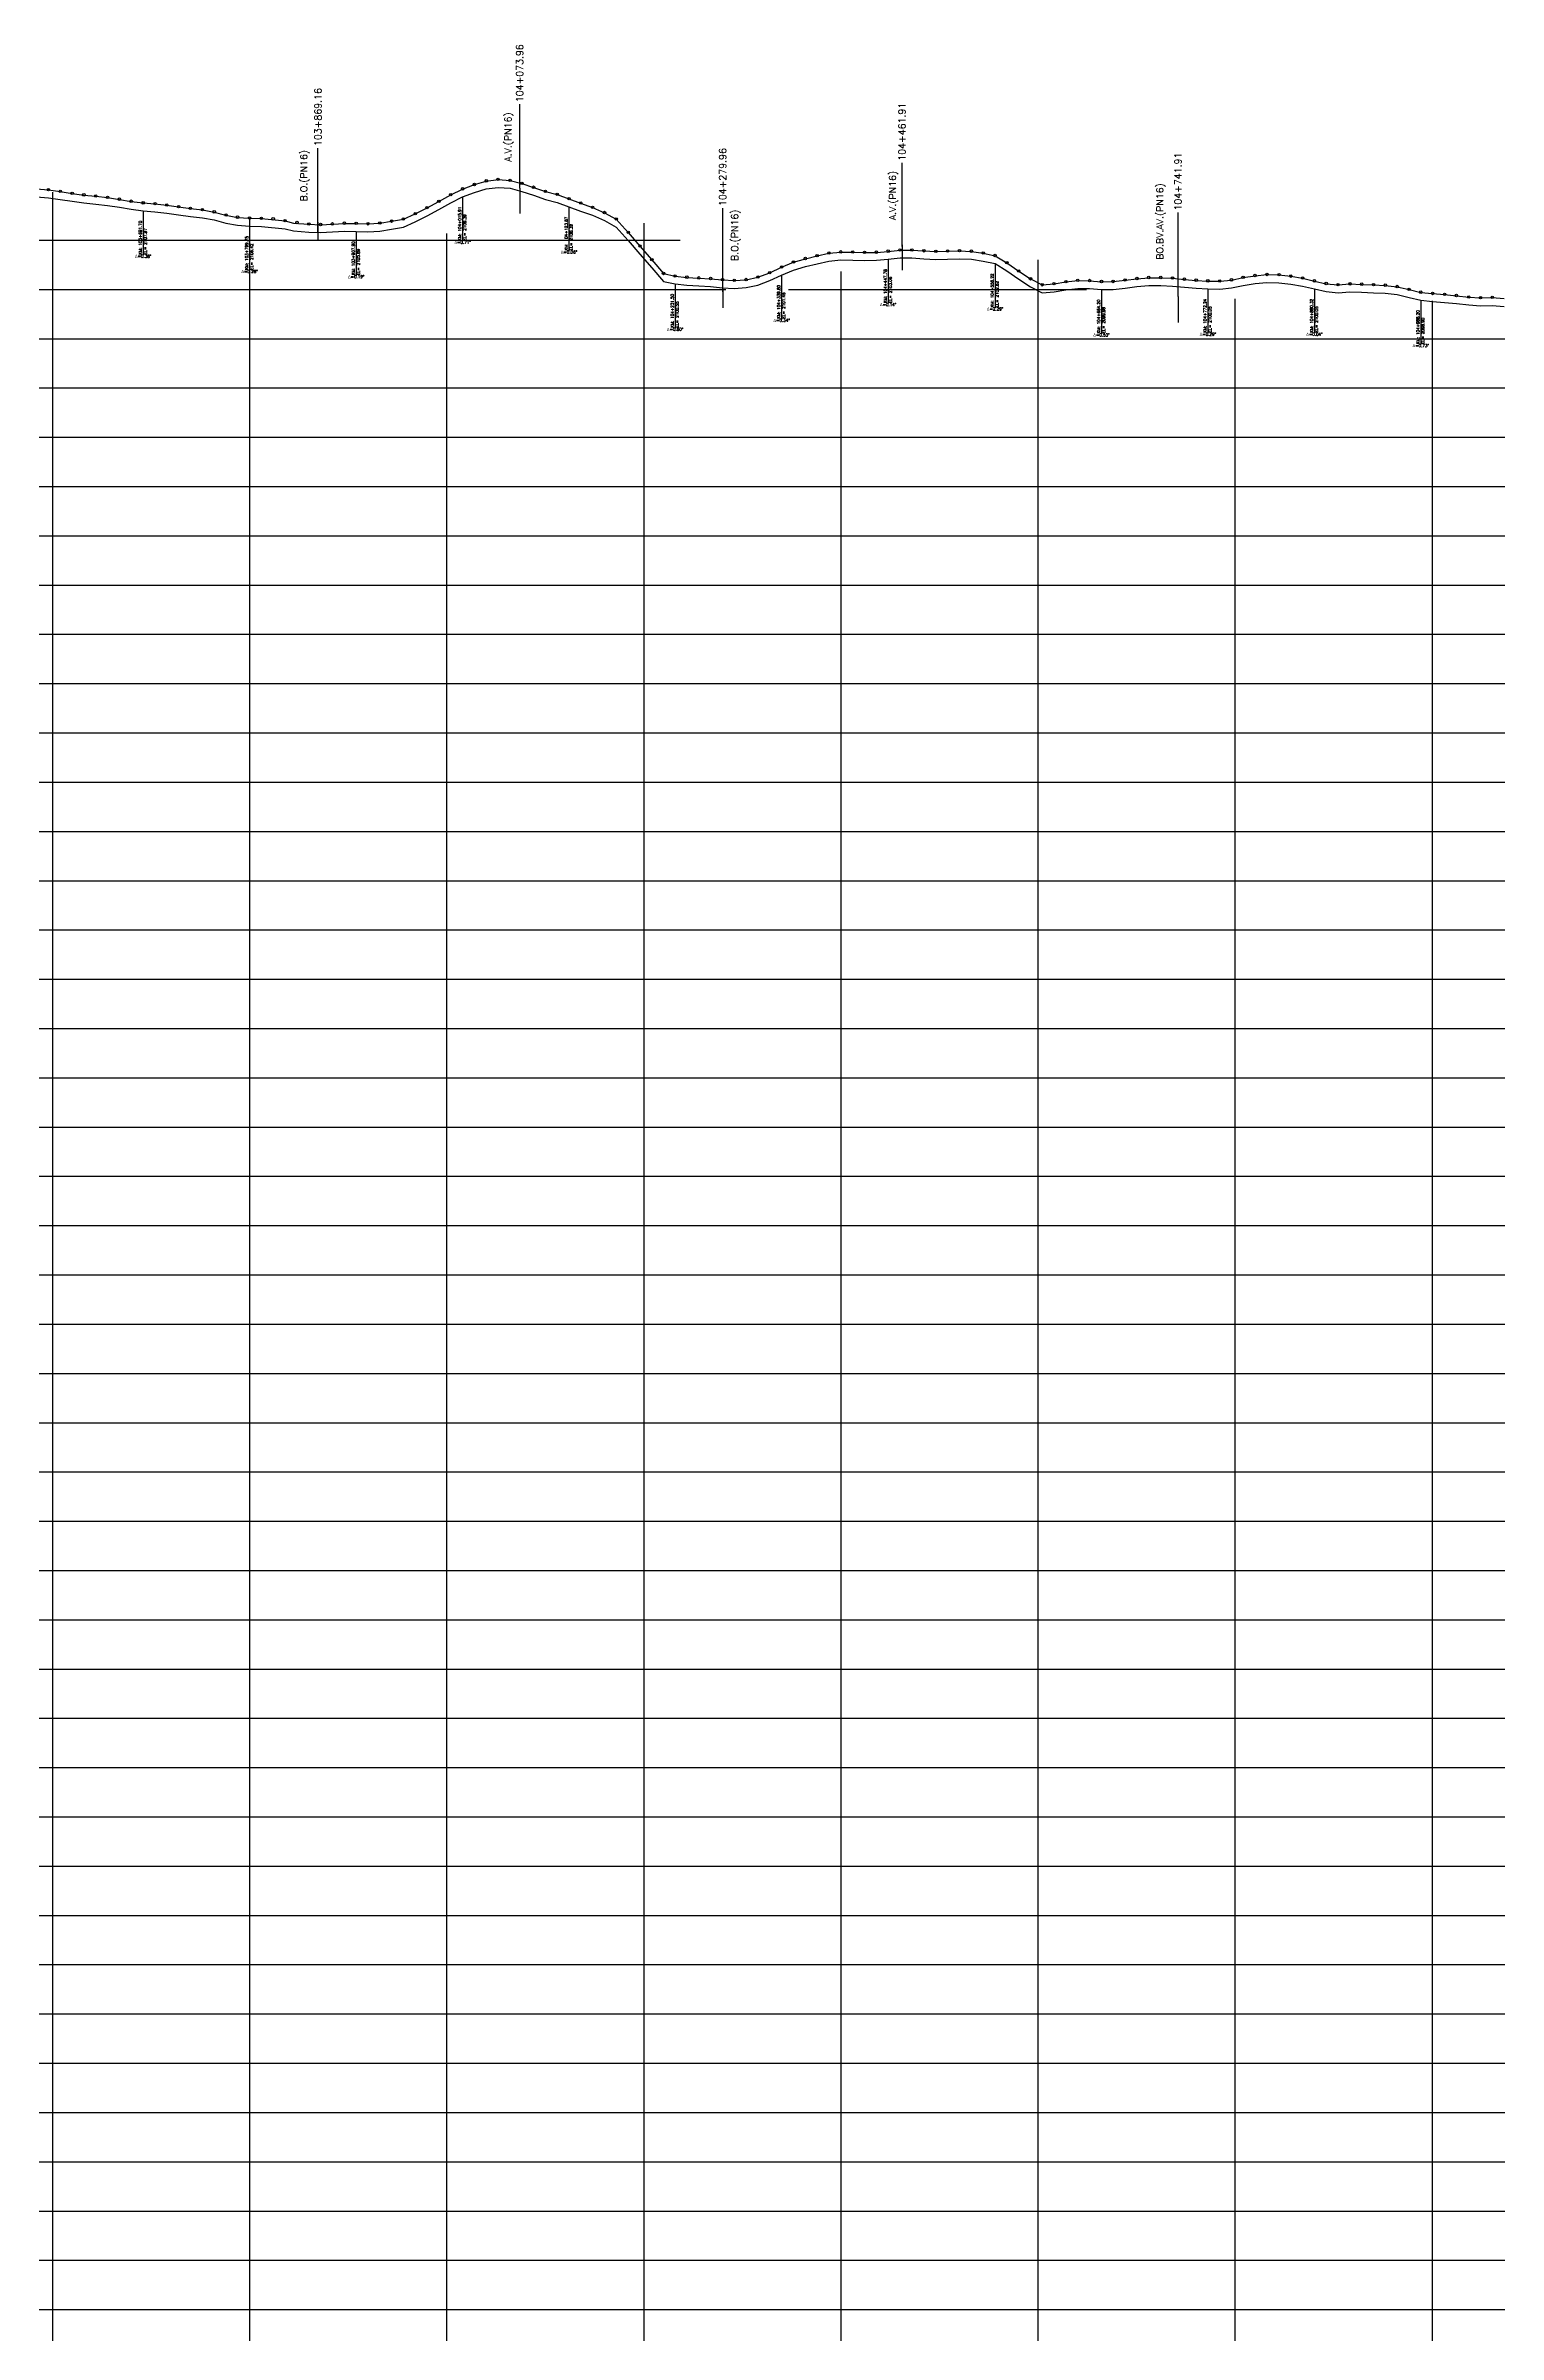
# Model space of a CAD drawing. Header units: metres. Extents: x 575895 to 634487, y 3214622 to 3222739.
# Drawn here: x 605196 to 606670, y 3217661 to 3219983 of the extents above; entities that cross this region are included whole.
import ezdxf

# ---------------------------------------------------------------- set-up
doc = ezdxf.new("R2010")
doc.units = ezdxf.units.M
for name, color, linetype in [('1405-05-17--km 74+000-133+000', 150, 'Continuous'), ('C-ROAD-PROF-GRID-MAJR', 8, 'Continuous'), ('C-ROAD-PROF-LABL', 92, 'Continuous'), ('C-ROAD-PROF-STAN-GEOM', 11, 'Continuous'), ('TXT', 2, 'Continuous'), ('V-NODE', 1, 'Continuous')]:
    doc.layers.add(name, color=color, linetype=linetype)
doc.styles.add('RD', font='ROMAND.SHX', dxfattribs={"height": 3.5})
doc.styles.get("Standard").update_dxf_attribs({"font": 'romanc.shx', "height": 2})

msp = doc.modelspace()

# ---------------------------------------------------------------- linework, layer by layer
at = {"layer": '1405-05-17--km 74+000-133+000', "color": 150, "linetype": 'Continuous', "lineweight": -3, "ltscale": 2, "flags": 128}
for points in [[(605186.5, 3219837.7), (605198.5, 3219836.7), (605210.5, 3219835), (605222.6, 3219833.1), (605234.5, 3219831.5), (605246.5, 3219830.3), (605258.5, 3219829), (605270.5, 3219827.1), (605282.5, 3219825), (605294.6, 3219823.4), (605306.6, 3219822.6), (605318.6, 3219821.2), (605330.6, 3219819.5), (605342.6, 3219817.8), (605354.7, 3219816.4), (605366.7, 3219814.2), (605378.7, 3219811), (605390.4, 3219808.8), (605402.6, 3219807.9), (605414.6, 3219807.6), (605438.6, 3219805.3), (605447.1, 3219803), (605462.7, 3219801.8), (605474.7, 3219801.4), (605486.7, 3219802), (605498.8, 3219802.7), (605510.8, 3219802.6), (605522.7, 3219802.1), (605534.8, 3219802.8), (605546.8, 3219804.8), (605558.7, 3219807), (605570.8, 3219812.4), (605582.7, 3219818.5), (605594.7, 3219824.8), (605606.7, 3219831.7), (605618.8, 3219837.6), (605630.8, 3219842), (605642.8, 3219845.7), (605654.8, 3219847.2), (605666.9, 3219846.3), (605678.9, 3219843.1), (605690.8, 3219839.2), (605702.8, 3219835), (605714.7, 3219831.9), (605726.7, 3219827.6), (605738.6, 3219823.2), (605750.7, 3219818.9), (605762.7, 3219813.5), (605774.7, 3219806.9), (605786.9, 3219793.4), (605798.8, 3219779.6), (605810.8, 3219765.7), (605822.7, 3219751.7), (605834.4, 3219749.2), (605846.4, 3219747.9), (605858.4, 3219747.2), (605870.4, 3219746.6), (605882.4, 3219745.3), (605894.5, 3219744.7), (605906.5, 3219745.5), (605918.4, 3219748.1), (605930.5, 3219752.6), (605942.5, 3219758.3), (605954.5, 3219763.3), (605966.6, 3219766.9), (605978.6, 3219769.7), (605990.5, 3219772.5), (606002.5, 3219773.6), (606014.7, 3219773.5), (606026.7, 3219773.2), (606038.7, 3219773.3), (606050.6, 3219774.3), (606062.7, 3219775.6), (606074.7, 3219775.6), (606086.9, 3219774.7), (606099, 3219774.2), (606111, 3219774.5), (606123, 3219774.8), (606135.1, 3219774.3), (606147.1, 3219772.4), (606159.1, 3219769.9), (606171, 3219762.6), (606183.1, 3219754.1), (606195.1, 3219746.3), (606206.9, 3219740.2), (606219, 3219741.4), (606230.9, 3219743.4), (606243, 3219744.8), (606255.1, 3219744.5), (606267.1, 3219743.5), (606279, 3219743.6), (606291.1, 3219745), (606303, 3219746.6), (606315.1, 3219747.6), (606327.2, 3219747.6), (606339.2, 3219747), (606351.2, 3219745.9), (606363.2, 3219744.9), (606375.1, 3219744.2), (606387.1, 3219744.1), (606399, 3219745.2), (606410.9, 3219747.8), (606423, 3219749.6), (606435, 3219750.7), (606447.2, 3219750.5), (606459.2, 3219749), (606471.2, 3219747), (606483.2, 3219744.2), (606495.1, 3219741.5), (606507.2, 3219740.3), (606519.3, 3219741.2), (606531.1, 3219740.8), (606543.2, 3219740.3), (606555.1, 3219739.8), (606567.2, 3219738.4), (606579.2, 3219735.5), (606591.1, 3219732.7), (606603.1, 3219731.4), (606615.3, 3219730.5), (606627.3, 3219729.3), (606639.8, 3219727.9), (606651.8, 3219727.2), (606663.7, 3219727.4), (606675.7, 3219726.5)], [(605186.5, 3219829.7), (605198.5, 3219828.7), (605210.5, 3219827), (605222.6, 3219825.1), (605234.5, 3219823.5), (605246.5, 3219822.3), (605258.5, 3219821), (605270.5, 3219819.1), (605282.5, 3219817), (605294.6, 3219815.4), (605306.6, 3219814.6), (605318.6, 3219813.2), (605330.6, 3219811.5), (605342.6, 3219809.8), (605354.7, 3219808.4), (605366.7, 3219806.2), (605378.7, 3219803), (605390.4, 3219800.8), (605402.6, 3219799.9), (605414.6, 3219799.6), (605438.6, 3219797.3), (605447.1, 3219795), (605462.7, 3219793.8), (605474.7, 3219793.4), (605486.7, 3219794), (605498.8, 3219794.7), (605510.8, 3219794.6), (605522.7, 3219794.1), (605534.8, 3219794.8), (605546.8, 3219796.8), (605558.7, 3219799), (605570.8, 3219804.4), (605582.7, 3219810.5), (605594.7, 3219816.8), (605606.7, 3219823.7), (605618.8, 3219829.6), (605630.8, 3219834), (605642.8, 3219837.7), (605654.8, 3219839.2), (605666.9, 3219838.3), (605678.9, 3219835.1), (605690.8, 3219831.2), (605702.8, 3219827), (605714.7, 3219823.9), (605726.7, 3219819.6), (605738.6, 3219815.2), (605750.7, 3219810.9), (605762.7, 3219805.5), (605774.7, 3219798.9), (605786.9, 3219785.4), (605798.8, 3219771.6), (605810.8, 3219757.7), (605822.7, 3219743.7), (605834.4, 3219741.2), (605846.4, 3219739.9), (605858.4, 3219739.2), (605870.4, 3219738.6), (605882.4, 3219737.3), (605894.5, 3219736.7), (605906.5, 3219737.5), (605918.4, 3219740.1), (605930.5, 3219744.6), (605942.5, 3219750.3), (605954.5, 3219755.3), (605966.6, 3219758.9), (605978.6, 3219761.7), (605990.5, 3219764.5), (606002.5, 3219765.6), (606014.7, 3219765.5), (606026.7, 3219765.2), (606038.7, 3219765.3), (606050.6, 3219766.3), (606062.7, 3219767.6), (606074.7, 3219767.6), (606086.9, 3219766.7), (606099, 3219766.2), (606111, 3219766.5), (606123, 3219766.8), (606135.1, 3219766.3), (606147.1, 3219764.4), (606159.1, 3219761.9), (606171, 3219754.6), (606183.1, 3219746.1), (606195.1, 3219738.3), (606206.9, 3219732.2), (606219, 3219733.4), (606230.9, 3219735.4), (606243, 3219736.8), (606255.1, 3219736.5), (606267.1, 3219735.5), (606279, 3219735.6), (606291.1, 3219737), (606303, 3219738.6), (606315.1, 3219739.6), (606327.2, 3219739.6), (606339.2, 3219739), (606351.2, 3219737.9), (606363.2, 3219736.9), (606375.1, 3219736.2), (606387.1, 3219736.1), (606399, 3219737.2), (606410.9, 3219739.8), (606423, 3219741.6), (606435, 3219742.7), (606447.2, 3219742.5), (606459.2, 3219741), (606471.2, 3219739), (606483.2, 3219736.2), (606495.1, 3219733.5), (606507.2, 3219732.3), (606519.3, 3219733.2), (606531.1, 3219732.8), (606543.2, 3219732.3), (606555.1, 3219731.8), (606567.2, 3219730.4), (606579.2, 3219727.5), (606591.1, 3219724.7), (606603.1, 3219723.4), (606615.3, 3219722.5), (606627.3, 3219721.3), (606639.8, 3219719.9), (606651.8, 3219719.2), (606663.7, 3219719.4), (606675.7, 3219718.5)]]:
    msp.add_lwpolyline(points, dxfattribs=at)
at = {"layer": 'C-ROAD-PROF-GRID-MAJR', "color": 8, "linetype": 'Continuous', "lineweight": -3, "ltscale": 0.6}
for p, q in [((605202.9, 3215235.7), (605202.9, 3219834.3)), ((605402.9, 3215235.7), (605402.9, 3219807.6)), ((605802.9, 3215235.7), (605802.9, 3219802.8)), ((603601.7, 3219785.7), (605839.7, 3219785.7)), ((605602.9, 3215235.7), (605602.9, 3219792.3)), ((606002.9, 3215235.7), (606002.9, 3219753.8)), ((606202.9, 3215235.7), (606202.9, 3219765.8)), ((603515.5, 3219735.7), (605885.9, 3219735.7)), ((605949.5, 3219735.7), (606252, 3219735.7)), ((606402.9, 3215235.7), (606402.9, 3219726)), ((606602.9, 3215235.7), (606602.9, 3219724)), ((602898.7, 3219685.7), (607348.8, 3219685.7)), ((602165.6, 3219635.7), (608073, 3219635.7)), ((601526.5, 3219585.7), (610462.3, 3219585.7)), ((600719.4, 3219535.7), (616623.8, 3219535.7)), ((600337.3, 3219485.7), (616655.7, 3219485.7)), ((599555.9, 3219435.7), (616765.9, 3219435.7)), ((596136.1, 3219385.7), (616876.1, 3219385.7)), ((595665.8, 3219335.7), (617001.9, 3219335.7)), ((594931.4, 3219285.7), (617147.7, 3219285.7)), ((593817.7, 3219235.7), (617293.5, 3219235.7)), ((591896.1, 3219185.7), (617482.5, 3219185.7)), ((591290.9, 3219135.7), (617560.3, 3219135.7)), ((590703, 3219085.7), (617621.2, 3219085.7)), ((590345.8, 3219035.7), (617842.5, 3219035.7)), ((589932, 3218985.7), (617876.7, 3218985.7)), ((589649.5, 3218935.7), (617910.8, 3218935.7)), ((589229.7, 3218885.7), (634202.9, 3218885.7)), ((588839, 3218835.7), (634202.9, 3218835.7)), ((588788.5, 3218785.7), (634202.9, 3218785.7)), ((588574.1, 3218735.7), (634202.9, 3218735.7)), ((587846.2, 3218685.7), (634202.9, 3218685.7)), ((587471.4, 3218635.7), (634202.9, 3218635.7)), ((587402.3, 3218585.7), (634202.9, 3218585.7)), ((586879.5, 3218535.7), (634202.9, 3218535.7)), ((586834, 3218485.7), (634202.9, 3218485.7)), ((586802.6, 3218435.7), (634202.9, 3218435.7)), ((586657.4, 3218385.7), (634202.9, 3218385.7)), ((586394.3, 3218335.7), (634202.9, 3218335.7)), ((586104.8, 3218285.7), (634202.9, 3218285.7)), ((585771.4, 3218235.7), (634202.9, 3218235.7)), ((585413.8, 3218185.7), (634202.9, 3218185.7)), ((583461.1, 3218135.7), (634202.9, 3218135.7)), ((583425.8, 3218085.7), (634202.9, 3218085.7)), ((583390.7, 3218035.7), (634202.9, 3218035.7)), ((583124, 3217985.7), (634202.9, 3217985.7)), ((581945.1, 3217935.7), (634202.9, 3217935.7)), ((581633, 3217885.7), (634202.9, 3217885.7)), ((581370.7, 3217835.7), (634202.9, 3217835.7)), ((580454.3, 3217785.7), (634202.9, 3217785.7)), ((579879.4, 3217735.7), (634202.9, 3217735.7)), ((579207.9, 3217685.7), (634202.9, 3217685.7))]:
    msp.add_line(p, q, dxfattribs=at)
at = {"layer": 'C-ROAD-PROF-LABL', "color": 92, "linetype": 'Continuous', "lineweight": -3}
for p, q in [((605676.8, 3219838.6), (605676.8, 3219923.6)), ((605472, 3219794.1), (605472, 3219879.1)), ((606064.8, 3219779.2), (606064.8, 3219864.2)), ((605882.8, 3219733.2), (605882.8, 3219818.2)), ((606344.8, 3219728.6), (606344.8, 3219813.6))]:
    msp.add_line(p, q, dxfattribs=at)
at = {"layer": 'C-ROAD-PROF-STAN-GEOM', "color": 11, "linetype": 'Continuous', "lineweight": -3}
for p, q in [((605618.8, 3219829.6), (605618.8, 3219784.6)), ((605294.6, 3219815.4), (605294.6, 3219770.4)), ((605402.6, 3219799.9), (605402.6, 3219754.9)), ((605726.7, 3219819.6), (605726.7, 3219774.6)), ((605510.8, 3219794.6), (605510.8, 3219749.6)), ((606050.6, 3219766.3), (606050.6, 3219721.3)), ((606159.1, 3219761.9), (606159.1, 3219716.9)), ((605834.4, 3219741.2), (605834.4, 3219696.2)), ((605942.5, 3219750.3), (605942.5, 3219705.3)), ((606267.1, 3219735.5), (606267.1, 3219690.5)), ((606375.1, 3219736.2), (606375.1, 3219691.2)), ((606483.2, 3219736.2), (606483.2, 3219691.2)), ((606591.1, 3219724.7), (606591.1, 3219679.7))]:
    msp.add_line(p, q, dxfattribs=at)
at = {"layer": 'TXT', "color": 2, "linetype": 'Continuous', "lineweight": -3}
for p, q in [((605676.8, 3219838.6), (605676.8, 3219812.7)), ((605472, 3219803.8), (605472, 3219785.3)), ((606064.8, 3219781), (606064.8, 3219755.1)), ((605882.8, 3219735.7), (605882.8, 3219717.1))]:
    msp.add_line(p, q, dxfattribs=at)
msp.add_lwpolyline([(606344.8, 3219728.6), (606344.8, 3219702.2)], dxfattribs=at)
at = {"layer": 'V-NODE', "lineweight": -2}
for p, q in [((605642.8, 3219845.9), (605642.8, 3219845.9)), ((605654.8, 3219847.4), (605654.8, 3219847.4)), ((605666.9, 3219846.5), (605666.9, 3219846.5)), ((605198.5, 3219836.9), (605198.5, 3219836.9)), ((605210.5, 3219835.2), (605210.5, 3219835.2)), ((605222.6, 3219833.3), (605222.6, 3219833.3)), ((605234.5, 3219831.7), (605234.5, 3219831.7)), ((605246.5, 3219830.5), (605246.5, 3219830.5)), ((605258.5, 3219829.2), (605258.5, 3219829.2)), ((605270.5, 3219827.3), (605270.5, 3219827.3)), ((605282.5, 3219825.2), (605282.5, 3219825.2)), ((605294.6, 3219823.6), (605294.6, 3219823.6)), ((605306.6, 3219822.8), (605306.6, 3219822.8)), ((605594.7, 3219825), (605594.7, 3219825)), ((605606.7, 3219831.9), (605606.7, 3219831.9)), ((605618.8, 3219837.8), (605618.8, 3219837.8)), ((605630.8, 3219842.2), (605630.8, 3219842.2)), ((605678.9, 3219843.3), (605678.9, 3219843.3)), ((605690.8, 3219839.4), (605690.8, 3219839.4)), ((605702.8, 3219835.2), (605702.8, 3219835.2)), ((605714.8, 3219832.1), (605714.8, 3219832.1)), ((605726.8, 3219827.8), (605726.8, 3219827.8)), ((605738.7, 3219823.4), (605738.7, 3219823.4)), ((605318.6, 3219821.4), (605318.6, 3219821.4)), ((605330.6, 3219819.7), (605330.6, 3219819.7)), ((605342.6, 3219818), (605342.6, 3219818)), ((605354.7, 3219816.6), (605354.7, 3219816.6)), ((605366.7, 3219814.4), (605366.7, 3219814.4)), ((605378.7, 3219811.2), (605378.7, 3219811.2)), ((605390.4, 3219809), (605390.4, 3219809)), ((605402.6, 3219808.1), (605402.6, 3219808.1)), ((605414.6, 3219807.8), (605414.6, 3219807.8)), ((605426.6, 3219807.3), (605426.6, 3219807.3)), ((605438.6, 3219805.5), (605438.6, 3219805.5)), ((605450.7, 3219803.6), (605450.7, 3219803.6)), ((605462.7, 3219802), (605462.7, 3219802)), ((605474.7, 3219801.6), (605474.7, 3219801.6)), ((605486.7, 3219802.2), (605486.7, 3219802.2)), ((605498.8, 3219802.9), (605498.8, 3219802.9)), ((605510.8, 3219802.8), (605510.8, 3219802.8)), ((605522.7, 3219802.3), (605522.7, 3219802.3)), ((605534.8, 3219803), (605534.8, 3219803)), ((605546.8, 3219805), (605546.8, 3219805)), ((605558.7, 3219807.2), (605558.7, 3219807.2)), ((605570.8, 3219812.6), (605570.8, 3219812.6)), ((605582.7, 3219818.7), (605582.7, 3219818.7)), ((605750.7, 3219819.1), (605750.7, 3219819.1)), ((605762.8, 3219813.7), (605762.8, 3219813.7)), ((605774.8, 3219807.1), (605774.8, 3219807.1)), ((605786.9, 3219793.6), (605786.9, 3219793.6)), ((605798.9, 3219779.8), (605798.9, 3219779.8)), ((605810.8, 3219765.9), (605810.8, 3219765.9)), ((605942.5, 3219758.5), (605942.5, 3219758.5)), ((605954.6, 3219763.5), (605954.6, 3219763.5)), ((605966.6, 3219767.1), (605966.6, 3219767.1)), ((605978.6, 3219769.9), (605978.6, 3219769.9)), ((605990.6, 3219772.7), (605990.6, 3219772.7)), ((606002.5, 3219773.8), (606002.5, 3219773.8)), ((606014.7, 3219773.7), (606014.7, 3219773.7)), ((606026.7, 3219773.4), (606026.7, 3219773.4)), ((606038.7, 3219773.5), (606038.7, 3219773.5)), ((606050.7, 3219774.5), (606050.7, 3219774.5)), ((606062.7, 3219775.8), (606062.7, 3219775.8)), ((606074.7, 3219775.8), (606074.7, 3219775.8)), ((606086.9, 3219774.9), (606086.9, 3219774.9)), ((606099, 3219774.4), (606099, 3219774.4)), ((606111, 3219774.7), (606111, 3219774.7)), ((606123, 3219775), (606123, 3219775)), ((606135.1, 3219774.5), (606135.1, 3219774.5)), ((606147.1, 3219772.6), (606147.1, 3219772.6)), ((606159.1, 3219770.1), (606159.1, 3219770.1)), ((606171.1, 3219762.8), (606171.1, 3219762.8)), ((606183.1, 3219754.3), (606183.1, 3219754.3)), ((605822.7, 3219751.9), (605822.7, 3219751.9)), ((605834.4, 3219749.4), (605834.4, 3219749.4)), ((605846.4, 3219748.1), (605846.4, 3219748.1)), ((605858.4, 3219747.4), (605858.4, 3219747.4)), ((605870.5, 3219746.8), (605870.5, 3219746.8)), ((605882.5, 3219745.5), (605882.5, 3219745.5)), ((605894.5, 3219744.9), (605894.5, 3219744.9)), ((605906.5, 3219745.7), (605906.5, 3219745.7)), ((605918.5, 3219748.3), (605918.5, 3219748.3)), ((605930.5, 3219752.8), (605930.5, 3219752.8)), ((606195.1, 3219746.5), (606195.1, 3219746.5)), ((606207, 3219740.4), (606207, 3219740.4)), ((606219, 3219741.6), (606219, 3219741.6)), ((606231, 3219743.6), (606231, 3219743.6)), ((606243, 3219745), (606243, 3219745)), ((606255.1, 3219744.7), (606255.1, 3219744.7)), ((606267.1, 3219743.7), (606267.1, 3219743.7)), ((606279, 3219743.8), (606279, 3219743.8)), ((606291.1, 3219745.2), (606291.1, 3219745.2)), ((606303.1, 3219746.8), (606303.1, 3219746.8)), ((606315.1, 3219747.8), (606315.1, 3219747.8)), ((606327.2, 3219747.8), (606327.2, 3219747.8)), ((606339.2, 3219747.2), (606339.2, 3219747.2)), ((606351.2, 3219746.1), (606351.2, 3219746.1)), ((606363.2, 3219745.1), (606363.2, 3219745.1)), ((606375.1, 3219744.4), (606375.1, 3219744.4)), ((606387.1, 3219744.3), (606387.1, 3219744.3)), ((606399, 3219745.4), (606399, 3219745.4)), ((606410.9, 3219748), (606410.9, 3219748)), ((606423, 3219749.8), (606423, 3219749.8)), ((606435, 3219750.9), (606435, 3219750.9)), ((606447.2, 3219750.7), (606447.2, 3219750.7)), ((606459.2, 3219749.2), (606459.2, 3219749.2)), ((606471.2, 3219747.2), (606471.2, 3219747.2)), ((606483.2, 3219744.4), (606483.2, 3219744.4)), ((606495.1, 3219741.7), (606495.1, 3219741.7)), ((606507.2, 3219740.5), (606507.2, 3219740.5)), ((606519.3, 3219741.4), (606519.3, 3219741.4)), ((606531.2, 3219741), (606531.2, 3219741)), ((606543.2, 3219740.5), (606543.2, 3219740.5)), ((606555.1, 3219740), (606555.1, 3219740)), ((606567.2, 3219738.6), (606567.2, 3219738.6)), ((606579.2, 3219735.7), (606579.2, 3219735.7)), ((606591.1, 3219732.9), (606591.1, 3219732.9)), ((606603.1, 3219731.6), (606603.1, 3219731.6)), ((606615.3, 3219730.7), (606615.3, 3219730.7)), ((606627.3, 3219729.5), (606627.3, 3219729.5)), ((606639.8, 3219728.1), (606639.8, 3219728.1)), ((606651.8, 3219727.4), (606651.8, 3219727.4)), ((606663.7, 3219727.6), (606663.7, 3219727.6))]:
    msp.add_line(p, q, dxfattribs=at)
for centre in [(605642.8, 3219845.9), (605654.8, 3219847.4), (605666.9, 3219846.5), (605198.5, 3219836.9), (605210.5, 3219835.2), (605222.6, 3219833.3), (605234.5, 3219831.7), (605246.5, 3219830.5), (605258.5, 3219829.2), (605270.5, 3219827.3), (605282.5, 3219825.2), (605294.6, 3219823.6), (605306.6, 3219822.8), (605594.7, 3219825), (605606.7, 3219831.9), (605618.8, 3219837.8), (605630.8, 3219842.2), (605678.9, 3219843.3), (605690.8, 3219839.4), (605702.8, 3219835.2), (605714.8, 3219832.1), (605726.8, 3219827.8), (605738.7, 3219823.4), (605318.6, 3219821.4), (605330.6, 3219819.7), (605342.6, 3219818), (605354.7, 3219816.6), (605366.7, 3219814.4), (605378.7, 3219811.2), (605390.4, 3219809), (605402.6, 3219808.1), (605414.6, 3219807.8), (605426.6, 3219807.3), (605438.6, 3219805.5), (605450.7, 3219803.6), (605462.7, 3219802), (605474.7, 3219801.6), (605486.7, 3219802.2), (605498.8, 3219802.9), (605510.8, 3219802.8), (605522.7, 3219802.3), (605534.8, 3219803), (605546.8, 3219805), (605558.7, 3219807.2), (605570.8, 3219812.6), (605582.7, 3219818.7), (605750.7, 3219819.1), (605762.8, 3219813.7), (605774.8, 3219807.1), (605786.9, 3219793.6), (605798.9, 3219779.8), (606062.7, 3219775.8), (606074.7, 3219775.8), (606123, 3219775), (605810.8, 3219765.9), (605822.7, 3219751.9), (605930.5, 3219752.8), (605942.5, 3219758.5), (605954.6, 3219763.5), (605966.6, 3219767.1), (605978.6, 3219769.9), (605990.6, 3219772.7), (606002.5, 3219773.8), (606014.7, 3219773.7), (606026.7, 3219773.4), (606038.7, 3219773.5), (606050.7, 3219774.5), (606086.9, 3219774.9), (606099, 3219774.4), (606111, 3219774.7), (606135.1, 3219774.5), (606147.1, 3219772.6), (606159.1, 3219770.1), (606171.1, 3219762.8), (606183.1, 3219754.3), (605834.4, 3219749.4), (605846.4, 3219748.1), (605858.4, 3219747.4), (605870.5, 3219746.8), (605882.5, 3219745.5), (605894.5, 3219744.9), (605906.5, 3219745.7), (605918.5, 3219748.3), (606195.1, 3219746.5), (606207, 3219740.4), (606219, 3219741.6), (606231, 3219743.6), (606243, 3219745), (606255.1, 3219744.7), (606267.1, 3219743.7), (606279, 3219743.8), (606291.1, 3219745.2), (606303.1, 3219746.8), (606315.1, 3219747.8), (606327.2, 3219747.8), (606339.2, 3219747.2), (606351.2, 3219746.1), (606363.2, 3219745.1), (606375.1, 3219744.4), (606387.1, 3219744.3), (606399, 3219745.4), (606410.9, 3219748), (606423, 3219749.8), (606435, 3219750.9), (606447.2, 3219750.7), (606459.2, 3219749.2), (606471.2, 3219747.2), (606483.2, 3219744.4), (606495.1, 3219741.7), (606507.2, 3219740.5), (606519.3, 3219741.4), (606531.2, 3219741), (606543.2, 3219740.5), (606555.1, 3219740), (606567.2, 3219738.6), (606579.2, 3219735.7), (606591.1, 3219732.9), (606603.1, 3219731.6), (606615.3, 3219730.7), (606627.3, 3219729.5), (606639.8, 3219728.1), (606651.8, 3219727.4), (606663.7, 3219727.6)]:
    msp.add_circle(centre, 1.25, dxfattribs=at)

# ---------------------------------------------------------------- texts
at = {"layer": 'C-ROAD-PROF-LABL', "color": 2, "linetype": 'Continuous', "lineweight": -3, "char_height": 7, "attachment_point": 4, "rotation": 90}
for s, insert in [('{\\C7;104+073.96}', (605676.8, 3219925.7)), ('{\\C7;103+869.16}', (605472, 3219881.2)), ('{\\C7;104+461.91}', (606064.8, 3219866.3)), ('{\\C7;104+279.96}', (605882.8, 3219820.3)), ('{\\C7;104+741.91}', (606344.8, 3219815.7))]:
    msp.add_mtext(s, dxfattribs=dict(at, insert=insert))
at = {"layer": 'C-ROAD-PROF-STAN-GEOM', "color": 11, "linetype": 'Continuous', "lineweight": -3, "char_height": 3, "attachment_point": 1, "rotation": 90, "style": 'RD'}
for s, insert in [('{\\Fromand.shx|c0;\\C7;KM: 103+691.70}', (605290.2, 3219771)), ('{\\Fromand.shx|c0;\\C7;KM: 104+015.91}', (605614.4, 3219785.2)), ('{\\Fromand.shx|c0;\\C7;EL= 2109.39}', (605619.4, 3219785.2)), ('{\\Fromand.shx|c0;\\C7;KM: 104+123.87}', (605722.4, 3219775.2)), ('{\\Fromand.shx|c0;\\C7;EL= 2108.39}', (605727.4, 3219775.2)), ('{\\Fromand.shx|c0;\\C7;EL= 2107.97}', (605295.2, 3219771)), ('{\\Fromand.shx|c0;\\C7;KM: 103+799.75}', (605398.2, 3219755.5)), ('{\\Fromand.shx|c0;\\C7;EL= 2106.42}', (605403.2, 3219755.5)), ('{\\Fromand.shx|c0;\\C7;KM: 103+907.90}', (605506.4, 3219750.2)), ('{\\Fromand.shx|c0;\\C7;EL= 2105.89}', (605511.4, 3219750.2)), ('{\\Fromand.shx|c0;\\C7;KM: 104+447.78}', (606046.3, 3219721.9)), ('{\\Fromand.shx|c0;\\C7;KM: 104+231.50}', (605830, 3219696.8)), ('{\\Fromand.shx|c0;\\C7;KM: 104+339.60}', (605938.1, 3219705.9)), ('{\\Fromand.shx|c0;\\C7;EL= 2101.46}', (605943.1, 3219705.9)), ('{\\Fromand.shx|c0;\\C7;EL= 2103.06}', (606051.3, 3219721.9)), ('{\\Fromand.shx|c0;\\C7;KM: 104+556.22}', (606154.7, 3219717.5)), ('{\\Fromand.shx|c0;\\C7;EL= 2102.62}', (606159.7, 3219717.5)), ('{\\Fromand.shx|c0;\\C7;EL= 2100.55}', (605835, 3219696.8)), ('{\\Fromand.shx|c0;\\C7;KM: 104+664.20}', (606262.7, 3219691.1)), ('{\\Fromand.shx|c0;\\C7;EL= 2099.98}', (606267.7, 3219691.1)), ('{\\Fromand.shx|c0;\\C7;KM: 104+772.24}', (606370.7, 3219691.8)), ('{\\Fromand.shx|c0;\\C7;EL= 2100.05}', (606375.7, 3219691.8)), ('{\\Fromand.shx|c0;\\C7;KM: 104+880.32}', (606478.8, 3219691.8)), ('{\\Fromand.shx|c0;\\C7;EL= 2100.05}', (606483.8, 3219691.8)), ('{\\Fromand.shx|c0;\\C7;KM: 104+988.20}', (606586.7, 3219680.3)), ('{\\Fromand.shx|c0;\\C7;EL= 2098.90}', (606591.7, 3219680.3))]:
    msp.add_mtext(s, dxfattribs=dict(at, insert=insert))
at = {"layer": 'C-ROAD-PROF-STAN-GEOM', "color": 11, "linetype": 'Continuous', "lineweight": -3, "char_height": 3, "attachment_point": 5, "style": 'RD'}
for s, insert in [('{\\Fgreekc.shx|c0;Δ\\Fromand.shx|c0;=0.71°}', (605618.8, 3219783.6)), ('{\\Fgreekc.shx|c0;Δ\\Fromand.shx|c0;=0.38°}', (605294.6, 3219769.4)), ('{\\Fgreekc.shx|c0;Δ\\Fromand.shx|c0;=0.28°}', (605402.6, 3219753.9)), ('{\\Fgreekc.shx|c0;Δ\\Fromand.shx|c0;=0.06°}', (605726.7, 3219773.6)), ('{\\Fgreekc.shx|c0;Δ\\Fromand.shx|c0;=0.19°}', (605510.8, 3219748.6)), ('{\\Fgreekc.shx|c0;Δ\\Fromand.shx|c0;=0.14°}', (606050.6, 3219720.3)), ('{\\Fgreekc.shx|c0;Δ\\Fromand.shx|c0;=2.29°}', (606159.1, 3219715.9)), ('{\\Fgreekc.shx|c0;Δ\\Fromand.shx|c0;=0.60°}', (605834.4, 3219695.2)), ('{\\Fgreekc.shx|c0;Δ\\Fromand.shx|c0;=0.34°}', (605942.5, 3219704.3)), ('{\\Fgreekc.shx|c0;Δ\\Fromand.shx|c0;=0.53°}', (606267.1, 3219689.5)), ('{\\Fgreekc.shx|c0;Δ\\Fromand.shx|c0;=0.29°}', (606375.1, 3219690.2)), ('{\\Fgreekc.shx|c0;Δ\\Fromand.shx|c0;=0.04°}', (606483.2, 3219690.2)), ('{\\Fgreekc.shx|c0;Δ\\Fromand.shx|c0;=0.73°}', (606591.1, 3219678.7))]:
    msp.add_mtext(s, dxfattribs=dict(at, insert=insert))
at = {"layer": 'TXT', "color": 2, "linetype": 'Continuous', "lineweight": -3, "char_height": 7, "attachment_point": 8, "rotation": 90, "style": 'RD'}
for s, insert in [('A.V.(PN16)', (605670.6, 3219890.3)), ('B.O.(PN16)', (605463.5, 3219851.1)), ('A.V.(PN16)', (606060.9, 3219830.9)), ('BO.BV.AV.(PN16)', (606332.2, 3219804.6)), ('B.O.(PN16)', (605900.7, 3219790.6))]:
    msp.add_mtext(s, dxfattribs=dict(at, insert=insert))

doc.saveas('drawing.dxf')
